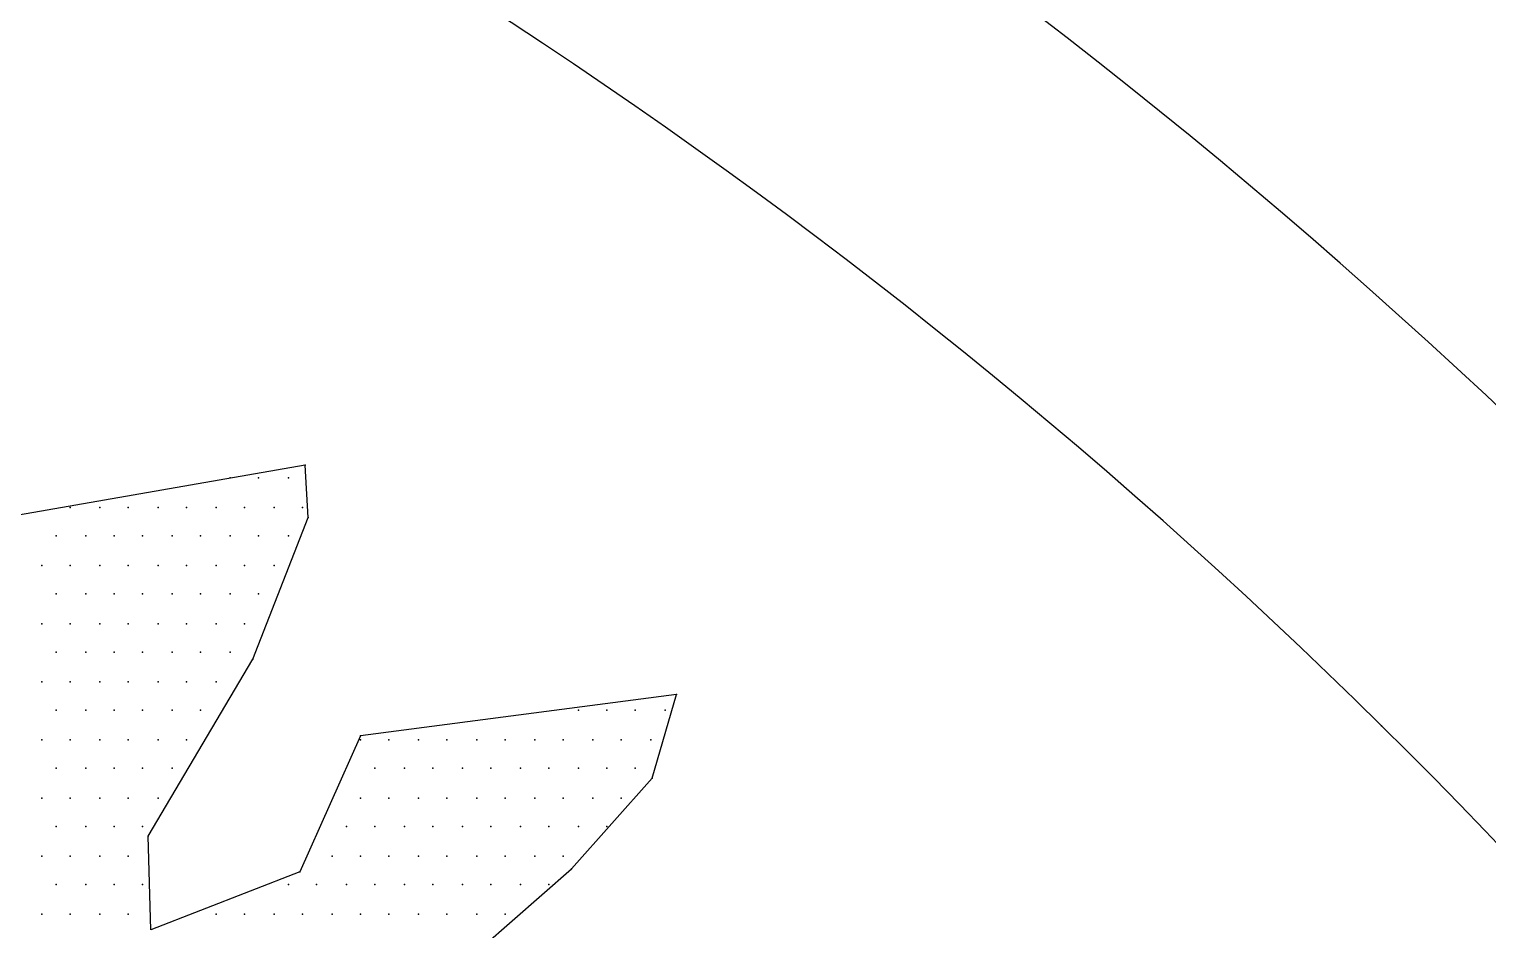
# Model space of a CAD drawing. Extents: x 180421 to 182279, y 668879 to 669787.
# Drawn here: x 180624.08 to 180629.52, y 669623.65 to 669627 of the extents above; entities that cross this region are included whole.
import ezdxf

# ---------------------------------------------------------------- set-up
doc = ezdxf.new("R2010")
doc.units = 0
doc.header["$LTSCALE"] = 2.5
doc.header["$MEASUREMENT"] = 0
doc.layers.get('0').update_dxf_attribs({"linetype": 'CONTINUOUS'})
doc.layers.add('KOTERET', color=1, linetype='CONTINUOUS')

# ---------------------------------------------------------------- blocks, each defined once
blk = doc.blocks.new('elipsa')
at = {"layer": 'KOTERET', "color": 1, "linetype": 'Continuous'}
for points in [[(20.3683, 15.4817, 0.06433), (7.6269, 18.997, 0.055067), (-3.6948, 19.3348, 0.081051), (-17.0697, 16.5849, 0.05642), (-25.5411, 12.204, 0.170965), (-32.0544, 4.6087, 0.076819), (-33.0467, 0.117, 0.118306), (-31.4579, -6.7288, 0.129737), (-26.3803, -12.4978, 0.070189), (-16.4416, -17.7337, 0.047922), (-8.9888, -19.6286, 0.049022), (1.6784, -20.3939, 0.072792), (17.2806, -17.6915, 0.1248), (27.5308, -12.0861, 0.103709), (33.1626, -4.1213, 0.036886), (33.5743, -2.3743, 0.106536), (33.2893, 2.7508, 0.106243), (28.2222, 10.4886, 0.106919), (20.3683, 15.4817)], [(-8.7988, -18.4832, 0.049045), (1.6467, -19.2327, 0.072972), (16.9534, -16.5725, 0.125195), (26.7391, -11.2363, 0.103069), (32.0753, -3.7149, 0.035565), (32.4289, -2.1895, 0.105225), (32.1861, 2.3919, 0.105504), (27.4094, 9.6652, 0.107235), (19.9461, 14.405, 0.064474), (7.4632, 17.8464, 0.055181), (-3.6262, 18.1789, 0.081162), (-16.6527, 15.5029, 0.05669), (-24.9288, 11.217, 0.171614), (-30.9723, 4.1918, 0.076301), (-31.8855, 0.0748, 0.117637), (-30.4181, -6.2062, 0.130118), (-25.7153, -11.5424, 0.070334), (-16.0457, -16.6411, 0.047983), (-8.7988, -18.4832)]]:
    blk.add_lwpolyline(points, format="xyb", dxfattribs=at)
at = {"layer": 'KOTERET', "color": 2, "linetype": 'Continuous'}
for points in [[(23.398, 10.6364), (22.221, 10.4305)], [(23.4086, 10.4411), (23.398, 10.6364)], [(23.1183, 10.5889), (23.1183, 10.5889)], [(23.2238, 10.5889), (23.2238, 10.5889)], [(23.3347, 10.5889), (23.3347, 10.5889)], [(22.5218, 10.478), (22.5218, 10.478)], [(22.6327, 10.478), (22.6327, 10.478)], [(22.7382, 10.478), (22.7382, 10.478)], [(22.8491, 10.478), (22.8491, 10.478)], [(22.9546, 10.478), (22.9546, 10.478)], [(23.0655, 10.478), (23.0655, 10.478)], [(23.171, 10.478), (23.171, 10.478)], [(23.2027, 9.9133), (23.4086, 10.4411)], [(23.2819, 10.478), (23.2819, 10.478)], [(23.3874, 10.478), (23.3874, 10.478)], [(22.469, 10.3725), (22.469, 10.3725)], [(22.5799, 10.3725), (22.5799, 10.3725)], [(22.6854, 10.3725), (22.6854, 10.3725)], [(22.791, 10.3725), (22.791, 10.3725)], [(22.9019, 10.3725), (22.9019, 10.3725)], [(23.0074, 10.3725), (23.0074, 10.3725)], [(23.1183, 10.3725), (23.1183, 10.3725)], [(23.2238, 10.3725), (23.2238, 10.3725)], [(23.3347, 10.3725), (23.3347, 10.3725)], [(22.4163, 10.2616), (22.4163, 10.2616)], [(22.5218, 10.2616), (22.5218, 10.2616)], [(22.6327, 10.2616), (22.6327, 10.2616)], [(22.7382, 10.2616), (22.7382, 10.2616)], [(22.8491, 10.2616), (22.8491, 10.2616)], [(22.9546, 10.2616), (22.9546, 10.2616)], [(23.0655, 10.2616), (23.0655, 10.2616)], [(23.171, 10.2616), (23.171, 10.2616)], [(23.2819, 10.2616), (23.2819, 10.2616)], [(22.469, 10.1561), (22.469, 10.1561)], [(22.5799, 10.1561), (22.5799, 10.1561)], [(22.6854, 10.1561), (22.6854, 10.1561)], [(22.791, 10.1561), (22.791, 10.1561)], [(22.9019, 10.1561), (22.9019, 10.1561)], [(23.0074, 10.1561), (23.0074, 10.1561)], [(23.1183, 10.1561), (23.1183, 10.1561)], [(23.2238, 10.1561), (23.2238, 10.1561)], [(22.4163, 10.0452), (22.4163, 10.0452)], [(22.5218, 10.0452), (22.5218, 10.0452)], [(22.6327, 10.0452), (22.6327, 10.0452)], [(22.7382, 10.0452), (22.7382, 10.0452)], [(22.8491, 10.0452), (22.8491, 10.0452)], [(22.9546, 10.0452), (22.9546, 10.0452)], [(23.0655, 10.0452), (23.0655, 10.0452)], [(23.171, 10.0452), (23.171, 10.0452)], [(22.469, 9.9397), (22.469, 9.9397)], [(22.5799, 9.9397), (22.5799, 9.9397)], [(22.6854, 9.9397), (22.6854, 9.9397)], [(22.791, 9.9397), (22.791, 9.9397)], [(22.8121, 9.2535), (23.2027, 9.9133)], [(22.9019, 9.9397), (22.9019, 9.9397)], [(23.0074, 9.9397), (23.0074, 9.9397)], [(23.1183, 9.9397), (23.1183, 9.9397)], [(22.4163, 9.8288), (22.4163, 9.8288)], [(22.5218, 9.8288), (22.5218, 9.8288)], [(22.6327, 9.8288), (22.6327, 9.8288)], [(22.7382, 9.8288), (22.7382, 9.8288)], [(22.8491, 9.8288), (22.8491, 9.8288)], [(22.9546, 9.8288), (22.9546, 9.8288)], [(23.0655, 9.8288), (23.0655, 9.8288)], [(24.7809, 9.7813), (23.6038, 9.6283)], [(24.6911, 9.4699), (24.7809, 9.7813)], [(22.469, 9.7233), (22.469, 9.7233)], [(22.5799, 9.7233), (22.5799, 9.7233)], [(22.6854, 9.7233), (22.6854, 9.7233)], [(22.791, 9.7233), (22.791, 9.7233)], [(22.9019, 9.7233), (22.9019, 9.7233)], [(23.0074, 9.7233), (23.0074, 9.7233)], [(24.4167, 9.7233), (24.4167, 9.7233)], [(24.5222, 9.7233), (24.5222, 9.7233)], [(24.6278, 9.7233), (24.6278, 9.7233)], [(24.7387, 9.7233), (24.7387, 9.7233)], [(23.6038, 9.6283), (23.3769, 9.1216)], [(22.4163, 9.6124), (22.4163, 9.6124)], [(22.5218, 9.6124), (22.5218, 9.6124)], [(22.6327, 9.6124), (22.6327, 9.6124)], [(22.7382, 9.6124), (22.7382, 9.6124)], [(22.8491, 9.6124), (22.8491, 9.6124)], [(22.9546, 9.6124), (22.9546, 9.6124)], [(23.6038, 9.6124), (23.6038, 9.6124)], [(23.7094, 9.6124), (23.7094, 9.6124)], [(23.8203, 9.6124), (23.8203, 9.6124)], [(23.9258, 9.6124), (23.9258, 9.6124)], [(24.0367, 9.6124), (24.0367, 9.6124)], [(24.1422, 9.6124), (24.1422, 9.6124)], [(24.2531, 9.6124), (24.2531, 9.6124)], [(24.3586, 9.6124), (24.3586, 9.6124)], [(24.4695, 9.6124), (24.4695, 9.6124)], [(24.575, 9.6124), (24.575, 9.6124)], [(24.6859, 9.6124), (24.6859, 9.6124)], [(22.469, 9.5069), (22.469, 9.5069)], [(22.5799, 9.5069), (22.5799, 9.5069)], [(22.6854, 9.5069), (22.6854, 9.5069)], [(22.791, 9.5069), (22.791, 9.5069)], [(22.9019, 9.5069), (22.9019, 9.5069)], [(23.6566, 9.5069), (23.6566, 9.5069)], [(23.7675, 9.5069), (23.7675, 9.5069)], [(23.873, 9.5069), (23.873, 9.5069)], [(23.9839, 9.5069), (23.9839, 9.5069)], [(24.0894, 9.5069), (24.0894, 9.5069)], [(24.2003, 9.5069), (24.2003, 9.5069)], [(24.3058, 9.5069), (24.3058, 9.5069)], [(24.3903, 9.1321), (24.6911, 9.4699)], [(24.4167, 9.5069), (24.4167, 9.5069)], [(24.5222, 9.5069), (24.5222, 9.5069)], [(24.6278, 9.5069), (24.6278, 9.5069)], [(22.4163, 9.396), (22.4163, 9.396)], [(22.5218, 9.396), (22.5218, 9.396)], [(22.6327, 9.396), (22.6327, 9.396)], [(22.7382, 9.396), (22.7382, 9.396)], [(22.8491, 9.396), (22.8491, 9.396)], [(23.6038, 9.396), (23.6038, 9.396)], [(23.7094, 9.396), (23.7094, 9.396)], [(23.8203, 9.396), (23.8203, 9.396)], [(23.9258, 9.396), (23.9258, 9.396)], [(24.0367, 9.396), (24.0367, 9.396)], [(24.1422, 9.396), (24.1422, 9.396)], [(24.2531, 9.396), (24.2531, 9.396)], [(24.3586, 9.396), (24.3586, 9.396)], [(24.4695, 9.396), (24.4695, 9.396)], [(24.575, 9.396), (24.575, 9.396)], [(22.469, 9.2905), (22.469, 9.2905)], [(22.5799, 9.2905), (22.5799, 9.2905)], [(22.6854, 9.2905), (22.6854, 9.2905)], [(22.791, 9.2905), (22.791, 9.2905)], [(22.8227, 8.9052), (22.8121, 9.2535)], [(23.5511, 9.2905), (23.5511, 9.2905)], [(23.6566, 9.2905), (23.6566, 9.2905)], [(23.7675, 9.2905), (23.7675, 9.2905)], [(23.873, 9.2905), (23.873, 9.2905)], [(23.9839, 9.2905), (23.9839, 9.2905)], [(24.0894, 9.2905), (24.0894, 9.2905)], [(24.2003, 9.2905), (24.2003, 9.2905)], [(24.3058, 9.2905), (24.3058, 9.2905)], [(24.4167, 9.2905), (24.4167, 9.2905)], [(24.5222, 9.2905), (24.5222, 9.2905)], [(22.4163, 9.1796), (22.4163, 9.1796)], [(22.5218, 9.1796), (22.5218, 9.1796)], [(22.6327, 9.1796), (22.6327, 9.1796)], [(22.7382, 9.1796), (22.7382, 9.1796)], [(23.4983, 9.1796), (23.4983, 9.1796)], [(23.6038, 9.1796), (23.6038, 9.1796)], [(23.7094, 9.1796), (23.7094, 9.1796)], [(23.8203, 9.1796), (23.8203, 9.1796)], [(23.9258, 9.1796), (23.9258, 9.1796)], [(24.0367, 9.1796), (24.0367, 9.1796)], [(24.1422, 9.1796), (24.1422, 9.1796)], [(24.2531, 9.1796), (24.2531, 9.1796)], [(24.3586, 9.1796), (24.3586, 9.1796)], [(23.3769, 9.1216), (22.8227, 8.9052)], [(24.0578, 8.8418), (24.3903, 9.1321)], [(22.469, 9.0741), (22.469, 9.0741)], [(22.5799, 9.0741), (22.5799, 9.0741)], [(22.6854, 9.0741), (22.6854, 9.0741)], [(22.791, 9.0741), (22.791, 9.0741)], [(23.3347, 9.0741), (23.3347, 9.0741)], [(23.4402, 9.0741), (23.4402, 9.0741)], [(23.5511, 9.0741), (23.5511, 9.0741)], [(23.6566, 9.0741), (23.6566, 9.0741)], [(23.7675, 9.0741), (23.7675, 9.0741)], [(23.873, 9.0741), (23.873, 9.0741)], [(23.9839, 9.0741), (23.9839, 9.0741)], [(24.0894, 9.0741), (24.0894, 9.0741)], [(24.2003, 9.0741), (24.2003, 9.0741)], [(24.3058, 9.0741), (24.3058, 9.0741)], [(22.4163, 8.9632), (22.4163, 8.9632)], [(22.5218, 8.9632), (22.5218, 8.9632)], [(22.6327, 8.9632), (22.6327, 8.9632)], [(22.7382, 8.9632), (22.7382, 8.9632)], [(23.0655, 8.9632), (23.0655, 8.9632)], [(23.171, 8.9632), (23.171, 8.9632)], [(23.2819, 8.9632), (23.2819, 8.9632)], [(23.3874, 8.9632), (23.3874, 8.9632)], [(23.4983, 8.9632), (23.4983, 8.9632)], [(23.6038, 8.9632), (23.6038, 8.9632)], [(23.7094, 8.9632), (23.7094, 8.9632)], [(23.8203, 8.9632), (23.8203, 8.9632)], [(23.9258, 8.9632), (23.9258, 8.9632)], [(24.0367, 8.9632), (24.0367, 8.9632)], [(24.1422, 8.9632), (24.1422, 8.9632)]]:
    blk.add_lwpolyline(points, dxfattribs=at)
at = {"layer": 'KOTERET', "color": 1}
for p in [(23.398, 10.6364), (23.398, 10.6364), (23.1183, 10.5889), (23.1183, 10.5889), (23.2238, 10.5889), (23.2238, 10.5889), (23.3347, 10.5889), (23.3347, 10.5889), (22.5218, 10.478), (22.5218, 10.478), (22.6327, 10.478), (22.6327, 10.478), (22.7382, 10.478), (22.7382, 10.478), (22.8491, 10.478), (22.8491, 10.478), (22.9546, 10.478), (22.9546, 10.478), (23.0655, 10.478), (23.0655, 10.478), (23.171, 10.478), (23.171, 10.478), (23.2819, 10.478), (23.2819, 10.478), (23.3874, 10.478), (23.3874, 10.478), (23.4086, 10.4411), (23.4086, 10.4411), (22.469, 10.3725), (22.469, 10.3725), (22.5799, 10.3725), (22.5799, 10.3725), (22.6854, 10.3725), (22.6854, 10.3725), (22.791, 10.3725), (22.791, 10.3725), (22.9019, 10.3725), (22.9019, 10.3725), (23.0074, 10.3725), (23.0074, 10.3725), (23.1183, 10.3725), (23.1183, 10.3725), (23.2238, 10.3725), (23.2238, 10.3725), (23.3347, 10.3725), (23.3347, 10.3725), (22.4163, 10.2616), (22.4163, 10.2616), (22.5218, 10.2616), (22.5218, 10.2616), (22.6327, 10.2616), (22.6327, 10.2616), (22.7382, 10.2616), (22.7382, 10.2616), (22.8491, 10.2616), (22.8491, 10.2616), (22.9546, 10.2616), (22.9546, 10.2616), (23.0655, 10.2616), (23.0655, 10.2616), (23.171, 10.2616), (23.171, 10.2616), (23.2819, 10.2616), (23.2819, 10.2616), (22.469, 10.1561), (22.469, 10.1561), (22.5799, 10.1561), (22.5799, 10.1561), (22.6854, 10.1561), (22.6854, 10.1561), (22.791, 10.1561), (22.791, 10.1561), (22.9019, 10.1561), (22.9019, 10.1561), (23.0074, 10.1561), (23.0074, 10.1561), (23.1183, 10.1561), (23.1183, 10.1561), (23.2238, 10.1561), (23.2238, 10.1561), (22.4163, 10.0452), (22.4163, 10.0452), (22.5218, 10.0452), (22.5218, 10.0452), (22.6327, 10.0452), (22.6327, 10.0452), (22.7382, 10.0452), (22.7382, 10.0452), (22.8491, 10.0452), (22.8491, 10.0452), (22.9546, 10.0452), (22.9546, 10.0452), (23.0655, 10.0452), (23.0655, 10.0452), (23.171, 10.0452), (23.171, 10.0452), (22.469, 9.9397), (22.469, 9.9397), (22.5799, 9.9397), (22.5799, 9.9397), (22.6854, 9.9397), (22.6854, 9.9397), (22.791, 9.9397), (22.791, 9.9397), (22.9019, 9.9397), (22.9019, 9.9397), (23.0074, 9.9397), (23.0074, 9.9397), (23.1183, 9.9397), (23.1183, 9.9397), (23.2027, 9.9133), (23.2027, 9.9133), (22.4163, 9.8288), (22.4163, 9.8288), (22.5218, 9.8288), (22.5218, 9.8288), (22.6327, 9.8288), (22.6327, 9.8288), (22.7382, 9.8288), (22.7382, 9.8288), (22.8491, 9.8288), (22.8491, 9.8288), (22.9546, 9.8288), (22.9546, 9.8288), (23.0655, 9.8288), (23.0655, 9.8288), (24.7809, 9.7813), (24.7809, 9.7813), (22.469, 9.7233), (22.469, 9.7233), (22.5799, 9.7233), (22.5799, 9.7233), (22.6854, 9.7233), (22.6854, 9.7233), (22.791, 9.7233), (22.791, 9.7233), (22.9019, 9.7233), (22.9019, 9.7233), (23.0074, 9.7233), (23.0074, 9.7233), (24.4167, 9.7233), (24.4167, 9.7233), (24.5222, 9.7233), (24.5222, 9.7233), (24.6278, 9.7233), (24.6278, 9.7233), (24.7387, 9.7233), (24.7387, 9.7233), (23.6038, 9.6283), (23.6038, 9.6283), (27.4094, 9.6652), (22.4163, 9.6124), (22.4163, 9.6124), (22.5218, 9.6124), (22.5218, 9.6124), (22.6327, 9.6124), (22.6327, 9.6124), (22.7382, 9.6124), (22.7382, 9.6124), (22.8491, 9.6124), (22.8491, 9.6124), (22.9546, 9.6124), (22.9546, 9.6124), (23.6038, 9.6124), (23.6038, 9.6124), (23.7094, 9.6124), (23.7094, 9.6124), (23.8203, 9.6124), (23.8203, 9.6124), (23.9258, 9.6124), (23.9258, 9.6124), (24.0367, 9.6124), (24.0367, 9.6124), (24.1422, 9.6124), (24.1422, 9.6124), (24.2531, 9.6124), (24.2531, 9.6124), (24.3586, 9.6124), (24.3586, 9.6124), (24.4695, 9.6124), (24.4695, 9.6124), (24.575, 9.6124), (24.575, 9.6124), (24.6859, 9.6124), (24.6859, 9.6124), (22.469, 9.5069), (22.469, 9.5069), (22.5799, 9.5069), (22.5799, 9.5069), (22.6854, 9.5069), (22.6854, 9.5069), (22.791, 9.5069), (22.791, 9.5069), (22.9019, 9.5069), (22.9019, 9.5069), (23.6566, 9.5069), (23.6566, 9.5069), (23.7675, 9.5069), (23.7675, 9.5069), (23.873, 9.5069), (23.873, 9.5069), (23.9839, 9.5069), (23.9839, 9.5069), (24.0894, 9.5069), (24.0894, 9.5069), (24.2003, 9.5069), (24.2003, 9.5069), (24.3058, 9.5069), (24.3058, 9.5069), (24.4167, 9.5069), (24.4167, 9.5069), (24.5222, 9.5069), (24.5222, 9.5069), (24.6278, 9.5069), (24.6278, 9.5069), (24.6911, 9.4699), (24.6911, 9.4699), (22.4163, 9.396), (22.4163, 9.396), (22.5218, 9.396), (22.5218, 9.396), (22.6327, 9.396), (22.6327, 9.396), (22.7382, 9.396), (22.7382, 9.396), (22.8491, 9.396), (22.8491, 9.396), (23.6038, 9.396), (23.6038, 9.396), (23.7094, 9.396), (23.7094, 9.396), (23.8203, 9.396), (23.8203, 9.396), (23.9258, 9.396), (23.9258, 9.396), (24.0367, 9.396), (24.0367, 9.396), (24.1422, 9.396), (24.1422, 9.396), (24.2531, 9.396), (24.2531, 9.396), (24.3586, 9.396), (24.3586, 9.396), (24.4695, 9.396), (24.4695, 9.396), (24.575, 9.396), (24.575, 9.396), (22.469, 9.2905), (22.469, 9.2905), (22.5799, 9.2905), (22.5799, 9.2905), (22.6854, 9.2905), (22.6854, 9.2905), (22.791, 9.2905), (22.791, 9.2905), (22.8121, 9.2535), (22.8121, 9.2535), (23.5511, 9.2905), (23.5511, 9.2905), (23.6566, 9.2905), (23.6566, 9.2905), (23.7675, 9.2905), (23.7675, 9.2905), (23.873, 9.2905), (23.873, 9.2905), (23.9839, 9.2905), (23.9839, 9.2905), (24.0894, 9.2905), (24.0894, 9.2905), (24.2003, 9.2905), (24.2003, 9.2905), (24.3058, 9.2905), (24.3058, 9.2905), (24.4167, 9.2905), (24.4167, 9.2905), (24.5222, 9.2905), (24.5222, 9.2905), (22.4163, 9.1796), (22.4163, 9.1796), (22.5218, 9.1796), (22.5218, 9.1796), (22.6327, 9.1796), (22.6327, 9.1796), (22.7382, 9.1796), (22.7382, 9.1796), (23.4983, 9.1796), (23.4983, 9.1796), (23.6038, 9.1796), (23.6038, 9.1796), (23.7094, 9.1796), (23.7094, 9.1796), (23.8203, 9.1796), (23.8203, 9.1796), (23.9258, 9.1796), (23.9258, 9.1796), (24.0367, 9.1796), (24.0367, 9.1796), (24.1422, 9.1796), (24.1422, 9.1796), (24.2531, 9.1796), (24.2531, 9.1796), (24.3586, 9.1796), (24.3586, 9.1796), (23.3769, 9.1216), (23.3769, 9.1216), (24.3903, 9.1321), (24.3903, 9.1321), (22.469, 9.0741), (22.469, 9.0741), (22.5799, 9.0741), (22.5799, 9.0741), (22.6854, 9.0741), (22.6854, 9.0741), (22.791, 9.0741), (22.791, 9.0741), (23.3347, 9.0741), (23.3347, 9.0741), (23.4402, 9.0741), (23.4402, 9.0741), (23.5511, 9.0741), (23.5511, 9.0741), (23.6566, 9.0741), (23.6566, 9.0741), (23.7675, 9.0741), (23.7675, 9.0741), (23.873, 9.0741), (23.873, 9.0741), (23.9839, 9.0741), (23.9839, 9.0741), (24.0894, 9.0741), (24.0894, 9.0741), (24.2003, 9.0741), (24.2003, 9.0741), (24.3058, 9.0741), (24.3058, 9.0741), (22.4163, 8.9632), (22.4163, 8.9632), (22.5218, 8.9632), (22.5218, 8.9632), (22.6327, 8.9632), (22.6327, 8.9632), (22.7382, 8.9632), (22.7382, 8.9632), (23.0655, 8.9632), (23.0655, 8.9632), (23.171, 8.9632), (23.171, 8.9632), (23.2819, 8.9632), (23.2819, 8.9632), (23.3874, 8.9632), (23.3874, 8.9632), (23.4983, 8.9632), (23.4983, 8.9632), (23.6038, 8.9632), (23.6038, 8.9632), (23.7094, 8.9632), (23.7094, 8.9632), (23.8203, 8.9632), (23.8203, 8.9632), (23.9258, 8.9632), (23.9258, 8.9632), (24.0367, 8.9632), (24.0367, 8.9632), (24.1422, 8.9632), (24.1422, 8.9632)]:
    blk.add_point(p, dxfattribs=at)

msp = doc.modelspace()

# ---------------------------------------------------------------- block references
msp.add_blockref('elipsa', (180601.7133, 669614.7446))

doc.saveas('drawing.dxf')
